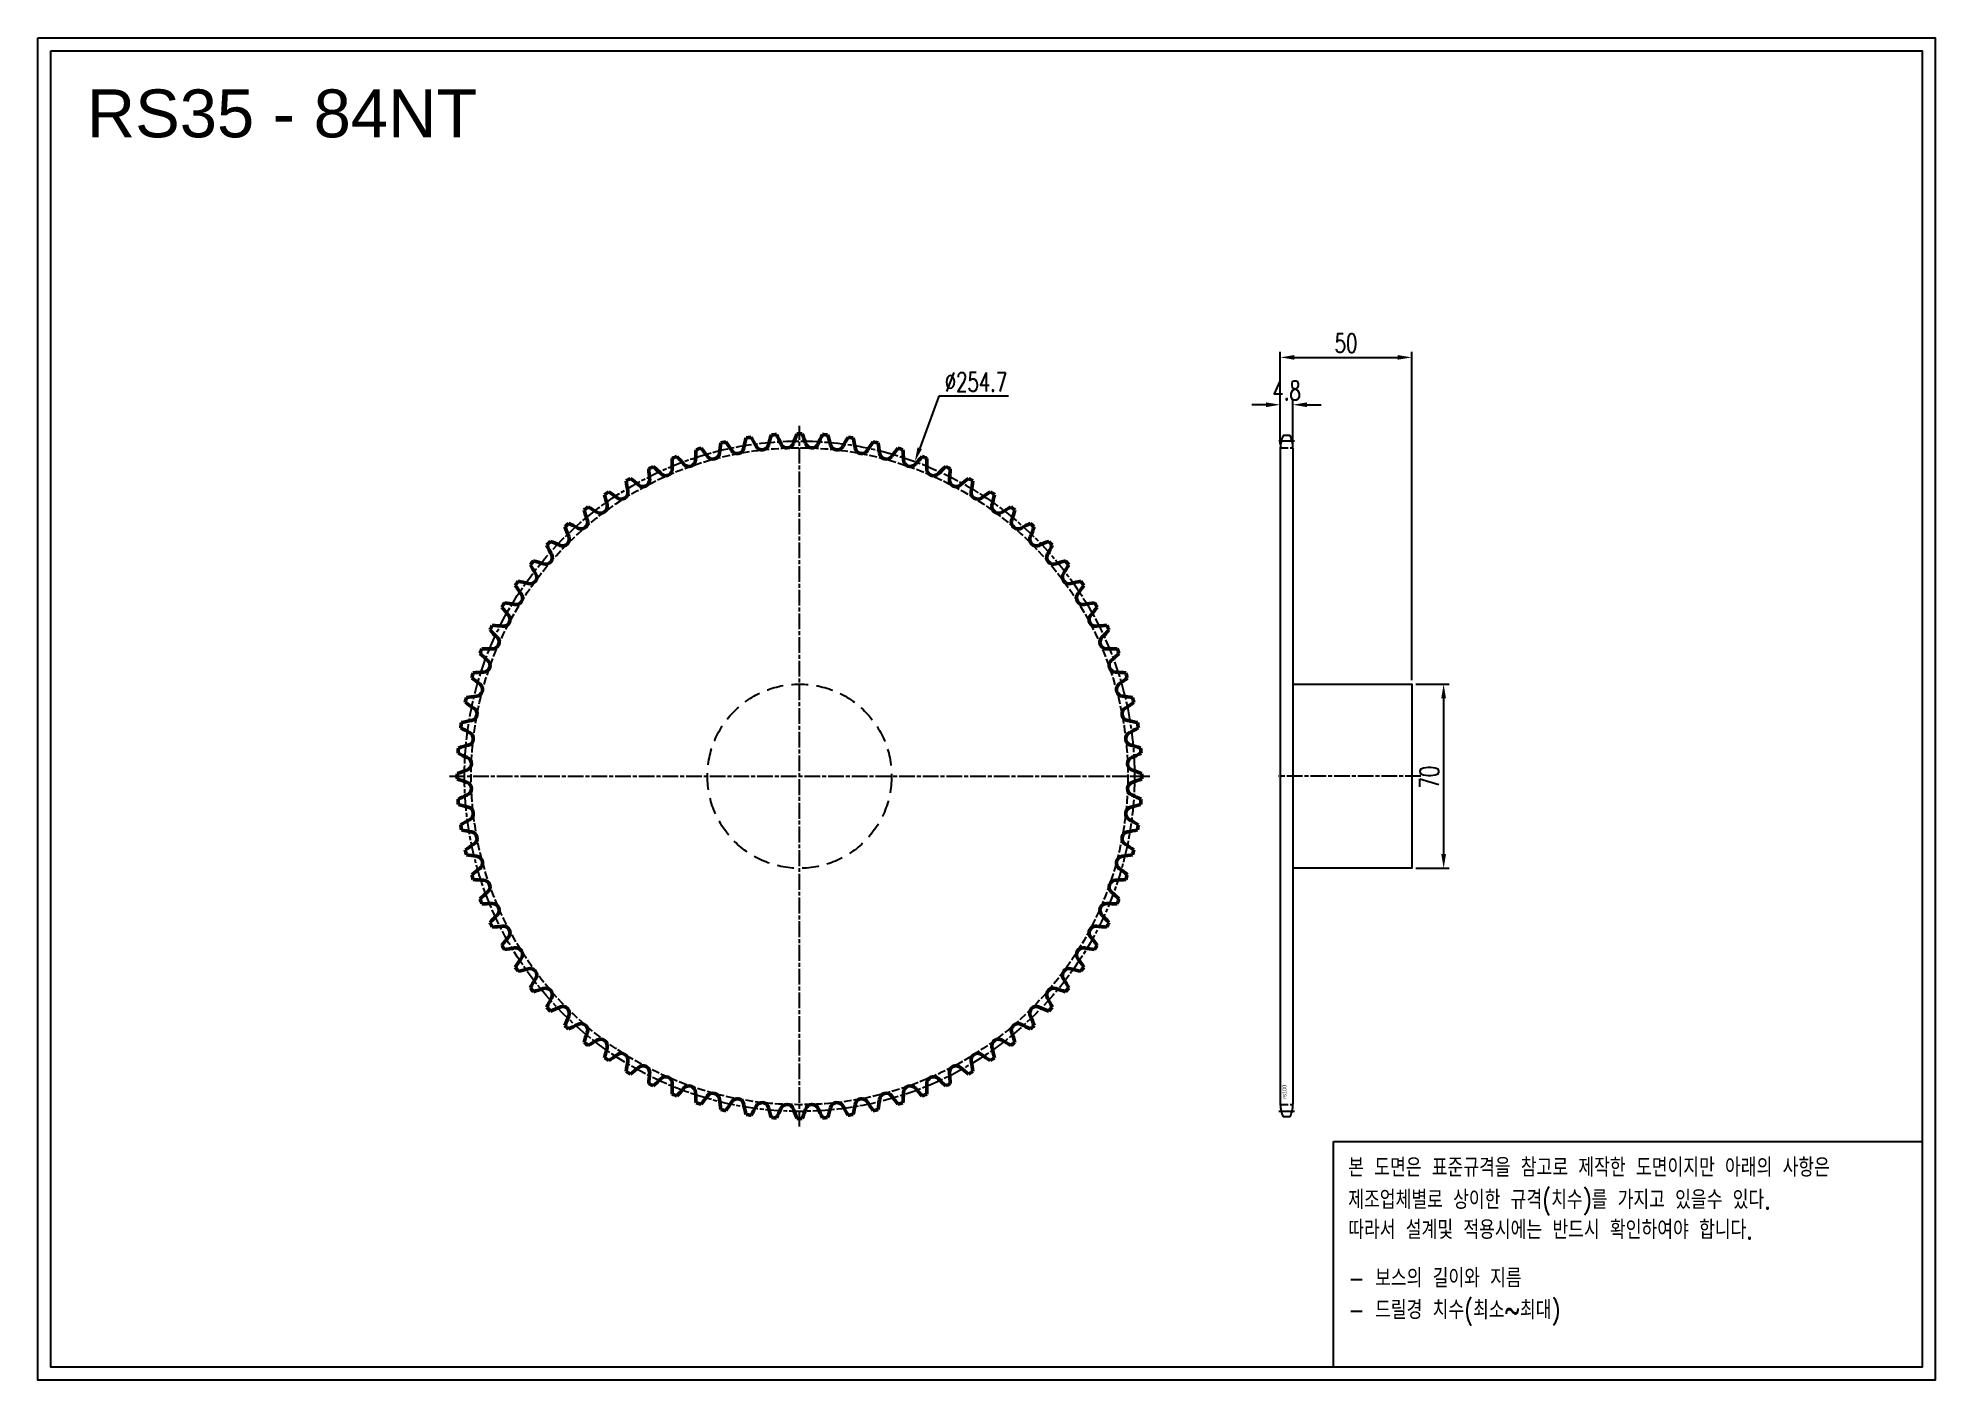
# Model space of a CAD drawing. Header units: millimetres. Extents: x -41228 to -40507, y 3815 to 4325.
import ezdxf

# ---------------------------------------------------------------- set-up
doc = ezdxf.new("R2010")
doc.units = ezdxf.units.MM
for name, pattern in [('AM_ISO02W050', [7.5, 6, -1.5]), ('AM_ISO02W050x2', [3.75, 3, -0.75]), ('AM_ISO08W050', [18, 12, -1.5, 3, -1.5]), ('AM_ISO08W050x2', [9, 6, -0.75, 1.5, -0.75]), ('HIDDEN', [9.525, 6.35, -3.175])]:
    doc.linetypes.add(name, pattern=pattern)
for name, color, linetype, lineweight in [('AM_0N', 7, 'Continuous', 50), ('AM_3N', 6, 'AM_ISO02W050', 25), ('AM_7', 4, 'AM_ISO08W050', 25), ('AM_7N', 4, 'AM_ISO08W050', 25)]:
    doc.layers.add(name, color=color, linetype=linetype, lineweight=lineweight)
doc.layers.add('HL', color=2, linetype='HIDDEN')
doc.layers.add('S-DIM', color=7, linetype='Continuous')
doc.styles.add('HAN', font='ROMANS.shx', dxfattribs={"width": 0.7, "bigfont": 'whgtxt.shx'})
doc.styles.add('HSG', font='SIMPLEX.shx', dxfattribs={"width": 0.7, "bigfont": 'HSG.shx'})
doc.styles.get("Standard").update_dxf_attribs({"font": 'arial.ttf'})
doc.dimstyles.new('APP16', dxfattribs={"dimscale": 3, "dimtxt": 2.4, "dimasz": 1.8, "dimexe": 0.7, "dimexo": 0.5, "dimgap": 0.6, "dimtad": 1, "dimtoh": 1, "dimdec": 1, "dimrnd": 0.01, "dimzin": 9, "dimdsep": 46, "dimtxsty": 'HSG', "dimcen": 0, "dimclrd": 1, "dimclre": 1, "dimclrt": 256, "dimazin": 2, "dimtp": 1, "dimtm": 1, "dimtfac": 0.5, "dimtdec": 1, "dimtofl": 0, "dimtmove": 0, "dimatfit": 3, "dimfxl": 0, "dimtvp": 1, "dimtolj": 2, "dimlwd": -1, "dimlwe": -1, "dimarcsym": 0})

# ---------------------------------------------------------------- blocks, each defined once
blk = doc.blocks.new('*D1')
at = {"layer": 'Defpoints', "color": 0, "transparency": 16777216}
for p in [(-40705.75, 4079.25), (-40705.75, 4009.25), (-40693.64, 4009.25)]:
    blk.add_point(p, dxfattribs=at)
at = {"layer": 'S-DIM', "color": 1, "transparency": 16777216}
for p, q in [((-40704.25, 4079.25), (-40691.54, 4079.25)), ((-40693.64, 4073.85), (-40693.64, 4014.65)), ((-40704.25, 4009.25), (-40691.54, 4009.25))]:
    blk.add_line(p, q, dxfattribs=at)
for points in [[(-40694.54, 4073.85), (-40692.74, 4073.85), (-40693.64, 4079.25)], [(-40694.54, 4014.65), (-40692.74, 4014.65), (-40693.64, 4009.25)]]:
    blk.add_solid(points, dxfattribs=at)
at = {"layer": 'S-DIM', "transparency": 16777216, "insert": (-40699.04, 4043.87), "char_height": 7.2, "attachment_point": 5, "rotation": 90, "style": 'HSG'}
blk.add_mtext('\\A2;70', dxfattribs=at)
blk = doc.blocks.new('*D2')
at = {"layer": 'Defpoints', "color": 0, "transparency": 16777216}
for p in [(-40750.95, 4185.42), (-40755.75, 4168.9), (-40750.95, 4168.9)]:
    blk.add_point(p, dxfattribs=at)
at = {"layer": 'S-DIM', "color": 1, "transparency": 16777216}
for p, q in [((-40761.15, 4185.42), (-40766.55, 4185.42)), ((-40755.75, 4170.4), (-40755.75, 4187.52)), ((-40750.95, 4170.4), (-40750.95, 4187.52)), ((-40745.55, 4185.42), (-40740.15, 4185.42))]:
    blk.add_line(p, q, dxfattribs=at)
for points in [[(-40761.15, 4186.32), (-40761.15, 4184.52), (-40755.75, 4185.42)], [(-40745.55, 4186.32), (-40745.55, 4184.52), (-40750.95, 4185.42)]]:
    blk.add_solid(points, dxfattribs=at)
at = {"layer": 'S-DIM', "transparency": 16777216, "insert": (-40753.35, 4190.82), "char_height": 7.2, "attachment_point": 5, "style": 'HSG'}
blk.add_mtext('\\A2;4.8', dxfattribs=at)
blk = doc.blocks.new('*D3')
at = {"layer": 'Defpoints', "color": 0, "transparency": 16777216}
for p in [(-40705.75, 4203.42), (-40755.75, 4168.9), (-40705.75, 4079.25)]:
    blk.add_point(p, dxfattribs=at)
at = {"layer": 'S-DIM', "color": 1, "transparency": 16777216}
for p, q in [((-40755.75, 4170.4), (-40755.75, 4205.52)), ((-40705.75, 4080.75), (-40705.75, 4205.52)), ((-40750.35, 4203.42), (-40711.15, 4203.42))]:
    blk.add_line(p, q, dxfattribs=at)
for points in [[(-40750.35, 4204.32), (-40750.35, 4202.52), (-40755.75, 4203.42)], [(-40711.15, 4204.32), (-40711.15, 4202.52), (-40705.75, 4203.42)]]:
    blk.add_solid(points, dxfattribs=at)
at = {"layer": 'S-DIM', "transparency": 16777216, "insert": (-40730.75, 4208.82), "char_height": 7.2, "attachment_point": 5, "style": 'HSG'}
blk.add_mtext('\\A2;50', dxfattribs=at)
blk = doc.blocks.new('*D4')
at = {"layer": 'Defpoints', "color": 0, "transparency": 16777216}
for p in [(-40894.71, 4163.84), (-40982.39, 3924.66)]:
    blk.add_point(p, dxfattribs=at)
at = {"layer": 'S-DIM', "color": 1, "transparency": 16777216}
for p, q in [((-40885.61, 4188.68), (-40892.85, 4168.91)), ((-40859.09, 4188.68), (-40885.61, 4188.68))]:
    blk.add_line(p, q, dxfattribs=at)
blk.add_solid([(-40893.7, 4169.22), (-40892.01, 4168.6), (-40894.71, 4163.84)], dxfattribs=at)
at = {"layer": 'S-DIM', "transparency": 16777216, "insert": (-40871.45, 4194.08), "char_height": 7.2, "attachment_point": 5, "style": 'HSG'}
blk.add_mtext('\\A2;∅254.7', dxfattribs=at)
blk = doc.blocks.new('notice1')
at = {"color": 4}
blk.add_lwpolyline([(-22142.12, 1735.9), (-22053.8, 1735.9), (-22053.8, 1702.07), (-22142.12, 1702.07)], close=True, dxfattribs=at)
at = {"color": 4, "style": 'HAN', "width": 0.8}
for s, p in [('본 도면은 표준규격을 참고로 제작한 도면이지만 아래의 사항은', (-22139.9, 1730.62)), ('제조업체별로 상이한 규격(치수)를 가지고 있을수 있다.', (-22139.9, 1725.78)), ('따라서 설계및 적용시에는 반드시 확인하여야 합니다.', (-22139.9, 1721.28)), ('- 보스의 길이와 지름', (-22139.9, 1714.03)), ('- 드릴경 치수(최소~최대)', (-22139.9, 1709.27))]:
    blk.add_text(s, height=2.7949, dxfattribs=at).set_placement(p)

msp = doc.modelspace()

# ---------------------------------------------------------------- linework, layer by layer
for p, q in [((-40752.02, 4173.7), (-40754.68, 4173.7)), ((-40755.75, 4168.9), (-40755.75, 3919.61)), ((-40750.95, 4168.9), (-40750.95, 3919.61)), ((-40752.02, 3914.81), (-40754.68, 3914.81))]:
    msp.add_line(p, q)
for points in [[(-41228.12, 4324.81), (-40506.79, 4324.81), (-40506.79, 3814.78), (-41228.12, 3814.78)], [(-41223.27, 4319.95), (-40511.65, 4319.95), (-40511.65, 3819.64), (-41223.27, 3819.64)]]:
    msp.add_lwpolyline(points, close=True)
msp.add_lwpolyline([(-40750.95, 4079.25), (-40705.75, 4079.25), (-40705.75, 4009.25), (-40750.95, 4009.25)])
for centre, start, end in [((-40744.45, 4168.9), 154.86334, 180), ((-40762.25, 4168.9), 0, 25.13666), ((-40744.45, 3919.61), 180, 205.13666), ((-40762.25, 3919.61), 334.86334, 0)]:
    msp.add_arc(centre, 11.3, start, end)
at = {"layer": 'AM_0N'}
for centre, radius, start, end in [((-40916.79, 4162), 52.43, 170.21812, 174.46429), ((-40938.55, 4044.25), 130.14, 102.43106, 103.28322), ((-41009.25, 4140.9), 52.43, 31.25, 35.49616), ((-40908.05, 4160.05), 52.43, 165.93241, 170.17857), ((-40938.55, 4044.25), 130.14, 98.14535, 98.99751), ((-41001.83, 4145.91), 52.43, 26.96429, 31.21045), ((-40952.81, 4170.85), 2.57, 206.96429, 345.89286), ((-40899.48, 4157.44), 52.43, 161.64669, 165.89286), ((-40938.55, 4044.25), 130.14, 93.85963, 94.71179), ((-40994.05, 4150.36), 52.43, 22.67857, 26.92473), ((-40943.31, 4171.56), 2.57, 202.67857, 341.60714), ((-40891.13, 4154.21), 52.43, 157.36098, 161.60714), ((-40938.55, 4044.25), 130.14, 89.57392, 90.42608), ((-40985.97, 4154.21), 52.43, 18.39286, 22.63902), ((-40933.79, 4171.56), 2.57, 198.39286, 337.32143), ((-40883.05, 4150.36), 52.43, 153.07527, 157.32143), ((-40938.55, 4044.25), 130.14, 85.28821, 86.14037), ((-40977.62, 4157.44), 52.43, 14.10714, 18.35331), ((-40924.29, 4170.85), 2.57, 194.10714, 333.03571), ((-40875.27, 4145.91), 52.43, 148.78955, 153.03571), ((-40938.55, 4044.25), 130.14, 81.00249, 81.85465), ((-40969.05, 4160.05), 52.43, 9.82143, 14.06759), ((-40867.85, 4140.9), 52.43, 144.50384, 148.75), ((-40938.55, 4044.25), 130.14, 76.71678, 77.56894), ((-40960.31, 4162), 52.43, 5.53571, 9.78188), ((-40934.58, 4163.93), 52.43, 178.78955, 183.03571), ((-40938.55, 4044.25), 130.14, 111.00249, 111.85465), ((-41022.86, 4129.28), 52.43, 39.82143, 44.06759), ((-40980.63, 4164.5), 2.57, 219.82143, 358.75), ((-40925.65, 4163.3), 52.43, 174.50384, 178.75), ((-40938.55, 4044.25), 130.14, 106.71678, 107.56894), ((-41016.27, 4135.35), 52.43, 35.53571, 39.78188), ((-40971.52, 4167.31), 2.57, 215.53571, 354.46429), ((-40962.23, 4169.43), 2.57, 211.25, 350.17857), ((-40914.87, 4169.43), 2.57, 189.82143, 328.75), ((-40905.58, 4167.31), 2.57, 185.53571, 324.46429), ((-40860.83, 4135.35), 52.43, 140.21812, 144.46429), ((-40938.55, 4044.25), 130.14, 72.43106, 73.28322), ((-40951.45, 4163.3), 52.43, 1.25, 5.49616), ((-40896.47, 4164.5), 2.57, 181.25, 320.17857), ((-40854.24, 4129.28), 52.43, 135.93241, 140.17857), ((-40938.55, 4044.25), 130.14, 68.14535, 68.99751), ((-40942.52, 4163.93), 52.43, 356.96429, 1.21045), ((-40938.55, 4044.25), 130.14, 119.57392, 120.42608), ((-40952.46, 4163.19), 52.43, 187.36098, 191.60714), ((-41034.59, 4115.77), 52.43, 48.39286, 52.63902), ((-40998.08, 4156.88), 2.57, 228.39286, 7.32143), ((-40938.55, 4044.25), 130.14, 115.28821, 116.14037), ((-40943.54, 4163.89), 52.43, 183.07527, 187.32143), ((-41028.98, 4122.74), 52.43, 44.10714, 48.35331), ((-40989.49, 4161.02), 2.57, 224.10714, 3.03571), ((-40887.61, 4161.02), 2.57, 176.96429, 315.89286), ((-40848.12, 4122.74), 52.43, 131.64669, 135.89286), ((-40938.55, 4044.25), 130.14, 63.85963, 64.71179), ((-40879.02, 4156.88), 2.57, 172.67857, 311.60714), ((-40933.57, 4163.89), 52.43, 352.67857, 356.92473), ((-40842.51, 4115.77), 52.43, 127.36098, 131.60714), ((-40938.55, 4044.25), 130.14, 59.57392, 60.42608), ((-40924.64, 4163.19), 52.43, 348.39286, 352.63902), ((-40938.55, 4044.25), 130.14, 123.85963, 124.71179), ((-40961.31, 4161.81), 52.43, 191.64669, 195.89286), ((-41039.67, 4108.39), 52.43, 52.67857, 56.92473), ((-41006.33, 4152.12), 2.57, 232.67857, 11.60714), ((-40870.77, 4152.12), 2.57, 168.39286, 307.32143), ((-40837.43, 4108.39), 52.43, 123.07527, 127.32143), ((-40938.55, 4044.25), 130.14, 55.28821, 56.14037), ((-40915.79, 4161.81), 52.43, 344.10714, 348.35331), ((-41021.65, 4140.81), 2.57, 241.25, 20.17857), ((-40938.55, 4044.25), 130.14, 128.14535, 128.99751), ((-40970.03, 4159.78), 52.43, 195.93241, 200.17857), ((-41044.18, 4100.65), 52.43, 56.96429, 61.21045), ((-41014.2, 4146.75), 2.57, 236.96429, 15.89286), ((-40862.9, 4146.75), 2.57, 164.10714, 303.03571), ((-40832.92, 4100.65), 52.43, 118.78955, 123.03571), ((-40938.55, 4044.25), 130.14, 51.00249, 51.85465), ((-40855.45, 4140.81), 2.57, 159.82143, 298.75), ((-40907.07, 4159.78), 52.43, 339.82143, 344.06759), ((-40938.55, 4044.25), 130.14, 136.71678, 137.56894), ((-41051.41, 4084.28), 52.43, 65.53571, 69.78188), ((-41028.63, 4134.33), 2.57, 245.53571, 24.46429), ((-40938.55, 4044.25), 130.14, 132.43106, 133.28322), ((-40978.58, 4157.11), 52.43, 200.21812, 204.46429), ((-41048.1, 4092.6), 52.43, 61.25, 65.49616), ((-40829, 4092.6), 52.43, 114.50384, 118.75), ((-40848.47, 4134.33), 2.57, 155.53571, 294.46429), ((-40898.52, 4157.11), 52.43, 335.53571, 339.78188), ((-40938.55, 4044.25), 130.14, 46.71678, 47.56894), ((-40825.7, 4084.28), 52.43, 110.21812, 114.46429), ((-40938.55, 4044.25), 130.14, 42.43106, 43.28322), ((-40938.55, 4044.25), 130.14, 141.00249, 141.85465), ((-41054.08, 4075.74), 52.43, 69.82143, 74.06759), ((-41035.11, 4127.35), 2.57, 249.82143, 28.75), ((-40986.9, 4153.8), 52.43, 204.50384, 208.75), ((-40841.99, 4127.35), 2.57, 151.25, 290.17857), ((-40890.2, 4153.8), 52.43, 331.25, 335.49616), ((-40823.02, 4075.74), 52.43, 105.93241, 110.17857), ((-40938.55, 4044.25), 130.14, 38.14535, 38.99751), ((-41041.05, 4119.9), 2.57, 254.10714, 33.03571), ((-40994.95, 4149.88), 52.43, 208.78955, 213.03571), ((-40836.05, 4119.9), 2.57, 146.96429, 285.89286), ((-40882.15, 4149.88), 52.43, 326.96429, 331.21045), ((-41046.42, 4112.03), 2.57, 258.39286, 37.32143), ((-40938.55, 4044.25), 130.14, 145.28821, 146.14037), ((-41002.69, 4145.37), 52.43, 213.07527, 217.32143), ((-41056.11, 4067.01), 52.43, 74.10714, 78.35331), ((-40820.99, 4067.01), 52.43, 101.64669, 105.89286), ((-40830.68, 4112.03), 2.57, 142.67857, 281.60714), ((-40874.41, 4145.37), 52.43, 322.67857, 326.92473), ((-40938.55, 4044.25), 130.14, 33.85963, 34.71179), ((-40938.55, 4044.25), 130.14, 149.57392, 150.42608), ((-41010.06, 4140.3), 52.43, 217.36098, 221.60714), ((-41051.18, 4103.78), 2.57, 262.67857, 41.60714), ((-41057.48, 4058.16), 52.43, 78.39286, 82.63902), ((-40819.62, 4058.16), 52.43, 97.36098, 101.60714), ((-40825.92, 4103.78), 2.57, 138.39286, 277.32143), ((-40867.04, 4140.3), 52.43, 318.39286, 322.63902), ((-40938.55, 4044.25), 130.14, 29.57392, 30.42608), ((-40938.55, 4044.25), 130.14, 153.85963, 154.71179), ((-41017.04, 4134.68), 52.43, 221.64669, 225.89286), ((-41058.19, 4049.24), 52.43, 82.67857, 86.92473), ((-40818.91, 4049.24), 52.43, 93.07527, 97.32143), ((-40860.06, 4134.68), 52.43, 314.10714, 318.35331), ((-40938.55, 4044.25), 130.14, 25.28821, 26.14037), ((-40938.55, 4044.25), 130.14, 158.14535, 158.99751), ((-41023.58, 4128.56), 52.43, 225.93241, 230.17857), ((-41058.23, 4040.28), 52.43, 86.96429, 91.21045), ((-41055.32, 4095.2), 2.57, 266.96429, 45.89286), ((-40821.78, 4095.2), 2.57, 134.10714, 273.03571), ((-40818.87, 4040.28), 52.43, 88.78955, 93.03571), ((-40853.52, 4128.56), 52.43, 309.82143, 314.06759), ((-40938.55, 4044.25), 130.14, 21.00249, 21.85465), ((-40938.55, 4044.25), 130.14, 162.43106, 163.28322), ((-41057.6, 4031.35), 52.43, 91.25, 95.49616), ((-41058.8, 4086.33), 2.57, 271.25, 50.17857), ((-40818.3, 4086.33), 2.57, 129.82143, 268.75), ((-40819.5, 4031.35), 52.43, 84.50384, 88.75), ((-40938.55, 4044.25), 130.14, 16.71678, 17.56894), ((-41029.64, 4121.97), 52.43, 230.21812, 234.46429), ((-41061.6, 4077.22), 2.57, 275.53571, 54.46429), ((-40815.5, 4077.22), 2.57, 125.53571, 264.46429), ((-40847.46, 4121.97), 52.43, 305.53571, 309.78188), ((-40938.55, 4044.25), 130.14, 166.71678, 167.56894), ((-41035.2, 4114.95), 52.43, 234.50384, 238.75), ((-41056.3, 4022.49), 52.43, 95.53571, 99.78188), ((-41063.72, 4067.94), 2.57, 279.82143, 58.75), ((-40813.38, 4067.94), 2.57, 121.25, 260.17857), ((-40820.8, 4022.49), 52.43, 80.21812, 84.46429), ((-40841.9, 4114.95), 52.43, 301.25, 305.49616), ((-40938.55, 4044.25), 130.14, 12.43106, 13.28322), ((-40938.55, 4044.25), 130.14, 171.00249, 171.85465), ((-41040.21, 4107.53), 52.43, 238.78955, 243.03571), ((-41054.34, 4013.75), 52.43, 99.82143, 104.06759), ((-40822.76, 4013.75), 52.43, 75.93241, 80.17857), ((-40836.89, 4107.53), 52.43, 296.96429, 301.21045), ((-40938.55, 4044.25), 130.14, 8.14535, 8.99751), ((-40938.55, 4044.25), 130.14, 175.28821, 176.14037), ((-41051.74, 4005.18), 52.43, 104.10714, 108.35331), ((-41065.14, 4058.52), 2.57, 284.10714, 63.03571), ((-40811.96, 4058.52), 2.57, 116.96429, 255.89286), ((-40825.36, 4005.18), 52.43, 71.64669, 75.89286), ((-40938.55, 4044.25), 130.14, 3.85963, 4.71179), ((-41044.65, 4099.76), 52.43, 243.07527, 247.32143), ((-41065.86, 4049.02), 2.57, 288.39286, 67.32143), ((-40811.24, 4049.02), 2.57, 112.67857, 251.60714), ((-40832.45, 4099.76), 52.43, 292.67857, 296.92473), ((-40938.55, 4044.25), 130.14, 179.57392, 180.42608), ((-41048.5, 3996.83), 52.43, 108.39286, 112.63902), ((-41048.5, 4091.67), 52.43, 247.36098, 251.60714), ((-41065.86, 4039.49), 2.57, 292.67857, 71.60714), ((-40811.24, 4039.49), 2.57, 108.39286, 247.32143), ((-40828.6, 3996.83), 52.43, 67.36098, 71.60714), ((-40828.6, 4091.67), 52.43, 288.39286, 292.63902), ((-40938.55, 4044.25), 130.14, 359.57392, 0.42608), ((-41044.65, 3988.75), 52.43, 112.67857, 116.92473), ((-40938.55, 4044.25), 130.14, 183.85963, 184.71179), ((-41051.74, 4083.32), 52.43, 251.64669, 255.89286), ((-41065.14, 4029.99), 2.57, 296.96429, 75.89286), ((-40811.96, 4029.99), 2.57, 104.10714, 243.03571), ((-40825.36, 4083.32), 52.43, 284.10714, 288.35331), ((-40832.45, 3988.75), 52.43, 63.07527, 67.32143), ((-40938.55, 4044.25), 130.14, 355.28821, 356.14037), ((-41040.21, 3980.98), 52.43, 116.96429, 121.21045), ((-40938.55, 4044.25), 130.14, 188.14535, 188.99751), ((-40836.89, 3980.98), 52.43, 58.78955, 63.03571), ((-40938.55, 4044.25), 130.14, 351.00249, 351.85465), ((-41054.34, 4074.75), 52.43, 255.93241, 260.17857), ((-41035.2, 3973.56), 52.43, 121.25, 125.49616), ((-41063.72, 4020.57), 2.57, 301.25, 80.17857), ((-40813.38, 4020.57), 2.57, 99.82143, 238.75), ((-40841.9, 3973.56), 52.43, 54.50384, 58.75), ((-40822.76, 4074.75), 52.43, 279.82143, 284.06759), ((-40938.55, 4044.25), 130.14, 192.43106, 193.28322), ((-41056.3, 4066.02), 52.43, 260.21812, 264.46429), ((-41061.6, 4011.28), 2.57, 305.53571, 84.46429), ((-40815.5, 4011.28), 2.57, 95.53571, 234.46429), ((-40820.8, 4066.02), 52.43, 275.53571, 279.78188), ((-40938.55, 4044.25), 130.14, 346.71678, 347.56894), ((-41029.64, 3966.53), 52.43, 125.53571, 129.78188), ((-40938.55, 4044.25), 130.14, 196.71678, 197.56894), ((-41057.6, 4057.15), 52.43, 264.50384, 268.75), ((-41058.8, 4002.18), 2.57, 309.82143, 88.75), ((-40818.3, 4002.18), 2.57, 91.25, 230.17857), ((-40819.5, 4057.15), 52.43, 271.25, 275.49616), ((-40847.46, 3966.53), 52.43, 50.21812, 54.46429), ((-40938.55, 4044.25), 130.14, 342.43106, 343.28322), ((-41023.58, 3959.94), 52.43, 129.82143, 134.06759), ((-40938.55, 4044.25), 130.14, 201.00249, 201.85465), ((-40853.52, 3959.94), 52.43, 45.93241, 50.17857), ((-40938.55, 4044.25), 130.14, 338.14535, 338.99751), ((-41058.23, 4048.22), 52.43, 268.78955, 273.03571), ((-41017.04, 3953.82), 52.43, 134.10714, 138.35331), ((-41055.32, 3993.31), 2.57, 314.10714, 93.03571), ((-40821.78, 3993.31), 2.57, 86.96429, 225.89286), ((-40860.06, 3953.82), 52.43, 41.64669, 45.89286), ((-40818.87, 4048.22), 52.43, 266.96429, 271.21045), ((-40938.55, 4044.25), 130.14, 205.28821, 206.14037), ((-41058.19, 4039.27), 52.43, 273.07527, 277.32143), ((-41010.06, 3948.21), 52.43, 138.39286, 142.63902), ((-41051.18, 3984.73), 2.57, 318.39286, 97.32143), ((-40825.92, 3984.73), 2.57, 82.67857, 221.60714), ((-40867.04, 3948.21), 52.43, 37.36098, 41.60714), ((-40818.91, 4039.27), 52.43, 262.67857, 266.92473), ((-40938.55, 4044.25), 130.14, 333.85963, 334.71179), ((-40938.55, 4044.25), 130.14, 209.57392, 210.42608), ((-41057.48, 4030.34), 52.43, 277.36098, 281.60714), ((-41046.42, 3976.47), 2.57, 322.67857, 101.60714), ((-41002.69, 3943.13), 52.43, 142.67857, 146.92473), ((-40830.68, 3976.47), 2.57, 78.39286, 217.32143), ((-40874.41, 3943.13), 52.43, 33.07527, 37.32143), ((-40819.62, 4030.34), 52.43, 258.39286, 262.63902), ((-40938.55, 4044.25), 130.14, 329.57392, 330.42608), ((-40938.55, 4044.25), 130.14, 213.85963, 214.71179), ((-41056.11, 4021.49), 52.43, 281.64669, 285.89286), ((-41041.05, 3968.6), 2.57, 326.96429, 105.89286), ((-40836.05, 3968.6), 2.57, 74.10714, 213.03571), ((-40820.99, 4021.49), 52.43, 254.10714, 258.35331), ((-40938.55, 4044.25), 130.14, 325.28821, 326.14037), ((-40994.95, 3938.62), 52.43, 146.96429, 151.21045), ((-40938.55, 4044.25), 130.14, 218.14535, 218.99751), ((-41054.08, 4012.77), 52.43, 285.93241, 290.17857), ((-41035.11, 3961.15), 2.57, 331.25, 110.17857), ((-40841.99, 3961.15), 2.57, 69.82143, 208.75), ((-40823.02, 4012.77), 52.43, 249.82143, 254.06759), ((-40882.15, 3938.62), 52.43, 28.78955, 33.03571), ((-40938.55, 4044.25), 130.14, 321.00249, 321.85465), ((-40986.9, 3934.7), 52.43, 151.25, 155.49616), ((-40938.55, 4044.25), 130.14, 222.43106, 223.28322), ((-41051.41, 4004.22), 52.43, 290.21812, 294.46429), ((-41028.63, 3954.17), 2.57, 335.53571, 114.46429), ((-40978.58, 3931.4), 52.43, 155.53571, 159.78188), ((-40848.47, 3954.17), 2.57, 65.53571, 204.46429), ((-40898.52, 3931.4), 52.43, 20.21812, 24.46429), ((-40825.7, 4004.22), 52.43, 245.53571, 249.78188), ((-40890.2, 3934.7), 52.43, 24.50384, 28.75), ((-40938.55, 4044.25), 130.14, 316.71678, 317.56894), ((-40938.55, 4044.25), 130.14, 226.71678, 227.56894), ((-41048.1, 3995.9), 52.43, 294.50384, 298.75), ((-41021.65, 3947.69), 2.57, 339.82143, 118.75), ((-40970.03, 3928.72), 52.43, 159.82143, 164.06759), ((-40855.45, 3947.69), 2.57, 61.25, 200.17857), ((-40907.07, 3928.72), 52.43, 15.93241, 20.17857), ((-40829, 3995.9), 52.43, 241.25, 245.49616), ((-40938.55, 4044.25), 130.14, 312.43106, 313.28322), ((-40938.55, 4044.25), 130.14, 231.00249, 231.85465), ((-41044.18, 3987.85), 52.43, 298.78955, 303.03571), ((-41014.2, 3941.75), 2.57, 344.10714, 123.03571), ((-40961.31, 3926.69), 52.43, 164.10714, 168.35331), ((-41006.33, 3936.38), 2.57, 348.39286, 127.32143), ((-40870.77, 3936.38), 2.57, 52.67857, 191.60714), ((-40862.9, 3941.75), 2.57, 56.96429, 195.89286), ((-40915.79, 3926.69), 52.43, 11.64669, 15.89286), ((-40832.92, 3987.85), 52.43, 236.96429, 241.21045), ((-40938.55, 4044.25), 130.14, 308.14535, 308.99751), ((-40938.55, 4044.25), 130.14, 235.28821, 236.14037), ((-41039.67, 3980.12), 52.43, 303.07527, 307.32143), ((-40952.46, 3925.32), 52.43, 168.39286, 172.63902), ((-40938.55, 4044.25), 130.14, 239.57392, 240.42608), ((-41034.59, 3972.74), 52.43, 307.36098, 311.60714), ((-40998.08, 3931.62), 2.57, 352.67857, 131.60714), ((-40943.54, 3924.61), 52.43, 172.67857, 176.92473), ((-40879.02, 3931.62), 2.57, 48.39286, 187.32143), ((-40933.57, 3924.61), 52.43, 3.07527, 7.32143), ((-40842.51, 3972.74), 52.43, 228.39286, 232.63902), ((-40938.55, 4044.25), 130.14, 299.57392, 300.42608), ((-40924.64, 3925.32), 52.43, 7.36098, 11.60714), ((-40837.43, 3980.12), 52.43, 232.67857, 236.92473), ((-40938.55, 4044.25), 130.14, 303.85963, 304.71179), ((-40938.55, 4044.25), 130.14, 243.85963, 244.71179), ((-41028.98, 3965.76), 52.43, 311.64669, 315.89286), ((-40989.49, 3927.49), 2.57, 356.96429, 135.89286), ((-40934.58, 3924.58), 52.43, 176.96429, 181.21045), ((-41022.86, 3959.22), 52.43, 315.93241, 320.17857), ((-40980.63, 3924.01), 2.57, 1.25, 140.17857), ((-40925.65, 3925.21), 52.43, 181.25, 185.49616), ((-40951.45, 3925.21), 52.43, 354.50384, 358.75), ((-40896.47, 3924.01), 2.57, 39.82143, 178.75), ((-40854.24, 3959.22), 52.43, 219.82143, 224.06759), ((-40887.61, 3927.49), 2.57, 44.10714, 183.03571), ((-40942.52, 3924.58), 52.43, 358.78955, 3.03571), ((-40848.12, 3965.76), 52.43, 224.10714, 228.35331), ((-40938.55, 4044.25), 130.14, 295.28821, 296.14037), ((-40938.55, 4044.25), 130.14, 248.14535, 248.99751), ((-40938.55, 4044.25), 130.14, 252.43106, 253.28322), ((-41016.27, 3953.16), 52.43, 320.21812, 324.46429), ((-40971.52, 3921.2), 2.57, 5.53571, 144.46429), ((-40916.79, 3926.5), 52.43, 185.53571, 189.78188), ((-40938.55, 4044.25), 130.14, 256.71678, 257.56894), ((-41009.25, 3947.61), 52.43, 324.50384, 328.75), ((-40962.23, 3919.08), 2.57, 9.82143, 148.75), ((-40908.05, 3928.46), 52.43, 189.82143, 194.06759), ((-41001.83, 3942.59), 52.43, 328.78955, 333.03571), ((-40952.81, 3917.66), 2.57, 14.10714, 153.03571), ((-40899.48, 3931.06), 52.43, 194.10714, 198.35331), ((-40994.05, 3938.15), 52.43, 333.07527, 337.32143), ((-40943.31, 3916.95), 2.57, 18.39286, 157.32143), ((-40891.13, 3934.3), 52.43, 198.39286, 202.63902), ((-40985.97, 3934.3), 52.43, 337.36098, 341.60714), ((-40933.79, 3916.95), 2.57, 22.67857, 161.60714), ((-40883.05, 3938.15), 52.43, 202.67857, 206.92473), ((-40977.62, 3931.06), 52.43, 341.64669, 345.89286), ((-40924.29, 3917.66), 2.57, 26.96429, 165.89286), ((-40875.27, 3942.59), 52.43, 206.96429, 211.21045), ((-40969.05, 3928.46), 52.43, 345.93241, 350.17857), ((-40914.87, 3919.08), 2.57, 31.25, 170.17857), ((-40867.85, 3947.61), 52.43, 211.25, 215.49616), ((-40938.55, 4044.25), 130.14, 282.43106, 283.28322), ((-40960.31, 3926.5), 52.43, 350.21812, 354.46429), ((-40905.58, 3921.2), 2.57, 35.53571, 174.46429), ((-40860.83, 3953.16), 52.43, 215.53571, 219.78188), ((-40938.55, 4044.25), 130.14, 286.71678, 287.56894), ((-40938.55, 4044.25), 130.14, 291.00249, 291.85465), ((-40938.55, 4044.25), 130.14, 261.00249, 261.85465), ((-40938.55, 4044.25), 130.14, 265.28821, 266.14037), ((-40938.55, 4044.25), 130.14, 269.57392, 270.42608), ((-40938.55, 4044.25), 130.14, 273.85963, 274.71179), ((-40938.55, 4044.25), 130.14, 278.14535, 278.99751)]:
    msp.add_arc(centre, radius, start, end, dxfattribs=at)
at = {"layer": 'AM_3N', "linetype": 'AM_ISO02W050x2'}
for p, q in [((-40755.75, 4169.06), (-40750.95, 4169.06)), ((-40755.75, 3919.45), (-40750.95, 3919.45))]:
    msp.add_line(p, q, dxfattribs=at)
msp.add_circle((-40938.55, 4044.25), 124.83, dxfattribs=at)
at = {"layer": 'AM_7', "linetype": 'AM_ISO08W050x2'}
for p, q in [((-40750.3, 4171.62), (-40756.41, 4171.62)), ((-40702.32, 4044.25), (-40756.41, 4044.25)), ((-40750.3, 3916.88), (-40756.41, 3916.88))]:
    msp.add_line(p, q, dxfattribs=at)
msp.add_circle((-40938.55, 4044.25), 127.37, dxfattribs=at)
at = {"layer": 'AM_7N', "linetype": 'AM_ISO08W050x2'}
for p, q in [((-40938.55, 3911.11), (-40938.55, 4177.39)), ((-41071.69, 4044.25), (-40805.41, 4044.25))]:
    msp.add_line(p, q, dxfattribs=at)
at = {"layer": 'HL'}
msp.add_circle((-40938.55, 4044.25), 35, dxfattribs=at)

# ---------------------------------------------------------------- block references
at = {"xscale": 2.535, "yscale": 2.535, "zscale": 2.535}
msp.add_blockref('notice1', (15394.73, -495.1), dxfattribs=at)

# ---------------------------------------------------------------- texts
msp.add_text('RS35 - 84NT', height=18.2155).set_placement((-41209.55, 4287.04))
at = {"insert": (-40754.96, 3921.67), "char_height": 1.512, "width": 6.5009, "attachment_point": 1, "rotation": 90}
msp.add_mtext('rs100', dxfattribs=at)

# ---------------------------------------------------------------- dimensions: what is measured, and where the dimension line sits
at = {"layer": 'S-DIM'}
dim = msp.add_linear_dim(base=(-40705.75, 4203.42), p1=(-40755.75, 4168.9), p2=(-40705.75, 4079.25), dimstyle='APP16', dxfattribs=at)
dim.commit()
dim.dimension.update_dxf_attribs({"geometry": '*D3', "text_midpoint": (-40730.75, 4208.82)})
dim = msp.add_diameter_dim_2p(p1=(-40982.39, 3924.66), p2=(-40894.71, 4163.84), dimstyle='APP16', dxfattribs=at)
dim.commit()
dim.dimension.update_dxf_attribs({"geometry": '*D4', "text_midpoint": (-40871.45, 4188.68), "dimtype": 131})
dim = msp.add_linear_dim(base=(-40750.95, 4185.42), p1=(-40755.75, 4168.9), p2=(-40750.95, 4168.9), dimstyle='APP16', dxfattribs=at)
dim.commit()
dim.dimension.update_dxf_attribs({"geometry": '*D2', "text_midpoint": (-40753.35, 4185.42), "dimtype": 128})
dim = msp.add_linear_dim(base=(-40693.64, 4009.25), p1=(-40705.75, 4079.25), p2=(-40705.75, 4009.25), angle=90, dimstyle='APP16', dxfattribs=at)
dim.commit()
dim.dimension.update_dxf_attribs({"geometry": '*D1', "text_midpoint": (-40693.64, 4043.87), "dimtype": 128})

doc.saveas('drawing.dxf')
